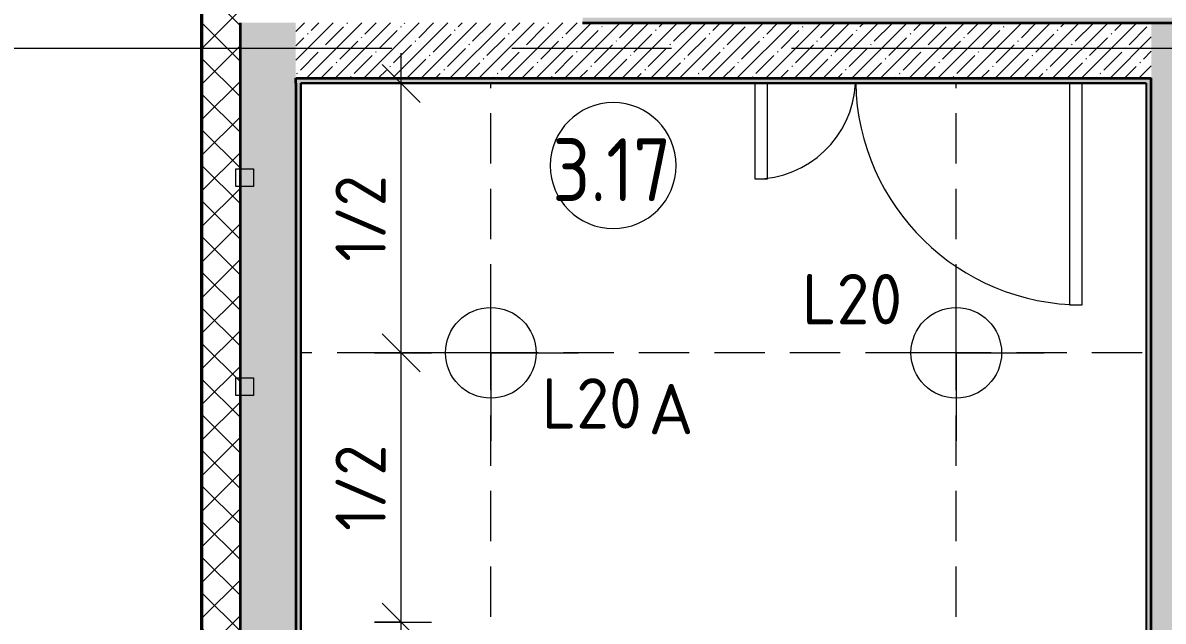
# Model space of a CAD drawing. Header units: millimetres. Extents: x -5524 to 188159, y -8553 to 29000.
# Drawn here: x -975 to 3557, y 5524 to 7900 of the extents above; entities that cross this region are included whole.
import ezdxf

# ---------------------------------------------------------------- set-up
doc = ezdxf.new("R2010")
doc.units = ezdxf.units.MM
doc.linetypes.add('ADSK_Штрих_ш2 п1', pattern=[300, 200, -100])
doc.linetypes.add('Осевая', pattern=[3175, 635, -476.25, 1587.5, -476.25])
for name, color, linetype, lineweight in [('A-ANNO-DIMS', 7, 'Continuous', 9), ('A-ANNO-DIMS-100', 7, 'Continuous', 9), ('A-AREA-IDEN', 7, 'Continuous', 9), ('A-DETL-1', 7, 'ADSK_Штрих_ш2 п1', 9), ('A-DOOR', 7, 'Continuous', 9), ('A-DOOR-1', 7, 'Continuous', 13), ('A-GLAZ', 7, 'Continuous', 9), ('A-GLAZ-1', 7, 'Continuous', 13), ('A-WALL', 7, 'Continuous', 9), ('E-LITE-EQPM-IDEN', 7, 'Continuous', 9), ('I-WALL', 7, 'Continuous', 9), ('Оси-2', 7, 'Осевая', 9)]:
    doc.layers.add(name, color=color, linetype=linetype, lineweight=lineweight)
for name, color, linetype, lineweight, true_color in [('A-ANNO-NOTE', 1, 'Continuous', 9, 0xff0000), ('A-WALL-1', 254, 'Continuous', 25, 0xbebebe), ('A-WALL-3', 254, 'Continuous', 35, 0xbebebe), ('A-WALL-5', 7, 'Continuous', 35, 0x3c3c3c), ('A-WALL-6', 7, 'Continuous', 25, 0x3c3c3c), ('A-WALL-FNSH-1', 254, 'Continuous', 9, 0xbebebe), ('A-WALL-FNSH-2', 254, 'Continuous', 13, 0xbebebe), ('A-WALL-FNSH-4', 7, 'Continuous', 13, 0x3c3c3c), ('G-ANNO-TEXT-1', 1, 'Continuous', 9, 0xff0000)]:
    doc.layers.add(name, color=color, linetype=linetype, lineweight=lineweight, true_color=true_color)
doc.styles.add('GOST Common', font='GOST_Common.ttf', dxfattribs={"height": 200})
doc.styles.add('GOST Common_1', font='GOST_Common.ttf', dxfattribs={"width": 0.9, "height": 250})
doc.styles.add('ISOCPEUR_1', font='isocpeur.ttf', dxfattribs={"height": 200})
doc.styles.add('ISOCPEUR_2', font='isocpeur.ttf', dxfattribs={"width": 0.9, "height": 200})
doc.dimstyles.new('ISO-2_0_0_9К_Средний_округл2', dxfattribs={"dimscale": 304.8, "dimtxt": 199.196235, "dimasz": 0.492126, "dimexe": 0.393701, "dimexo": 0, "dimgap": 0, "dimtad": 1, "dimdec": 0, "dimrnd": 10, "dimzin": 0, "dimdsep": 46, "dimtxsty": 'ISOCPEUR_2', "dimblk1": 'OBLIQUE', "dimblk2": 'OBLIQUE', "dimsah": 1, "dimcen": 0.09, "dimdle": 0.393701, "dimazin": 0, "dimtfac": 1, "dimtdec": 4, "dimtix": 1, "dimtmove": 0, "dimatfit": 3, "dimfxl": 1, "dimtvp": 1, "dimtolj": 1, "dimtzin": 0, "dimarcsym": 2})
pattern_1 = [(45, (0, 0), (-57.0246, 57.0246), []), (45, (57.025, 0), (-57.0246, 57.0246), [100.806, -20.161, 3.353, -16.808])]
pattern_2 = [(0, (0, 0), (121.92, 30.48), [10.058, -81.382, 10.058, -81.382, -487.68]), (0, (0, 0), (121.92, 30.48), [-182.88, 10.058, -172.822, 10.058, -81.382, -213.36]), (0, (0, 0), (121.92, 30.48), [-457.2, 10.058, -50.902, 10.058, -142.342]), (120, (45.72, 15.24), (-87.356454, 90.345817), [10.058, -81.382, 10.058, -81.382, -487.68]), (120, (45.72, 15.24), (-87.356454, 90.345817), [-182.88, 10.058, -172.822, 10.058, -81.382, -213.36]), (120, (45.72, 15.24), (-87.356454, 90.345817), [-457.2, 10.058, -50.902, 10.058, -142.342]), (240, (60.96, 76.2), (-34.563546, -120.825817), [10.058, -81.382, 10.058, -81.382, -487.68]), (240, (60.96, 76.2), (-34.563546, -120.825817), [-182.88, 10.058, -172.822, 10.058, -81.382, -213.36]), (240, (60.96, 76.2), (-34.563546, -120.825817), [-457.2, 10.058, -50.902, 10.058, -142.342])]

# ---------------------------------------------------------------- blocks, each defined once
blk = doc.blocks.new('120_Окно_СКБ_2Ст - 120_Окно_СКБ_2Ст 2100х2400 _мал створка справа_-V10-План расстановки осветительного оборудования 3 этажа в осях 1-12')
at = {"layer": 'A-GLAZ-1'}
for p, q in [((-1050, -127), (-1050, -57)), ((-1050, -57), (-980, -57)), ((-980, -57), (-980, -127)), ((150, -127), (150, -57)), ((150, -57), (220, -57)), ((220, -57), (220, -127)), ((980, -127), (980, -57)), ((980, -57), (1050, -57)), ((1050, -57), (1050, -127)), ((-980, -127), (-1050, -127)), ((220, -127), (150, -127)), ((1050, -127), (980, -127))]:
    blk.add_line(p, q, dxfattribs=at)
blk = doc.blocks.new('110_Дверь_СКБ_2Ст - Д-1 Лестничная клетка EIS60-24280000-План расстановки осветительного оборудования 3 этажа в осях 1-12')
at = {"layer": 'A-DOOR'}
for centre, radius, start, end in [((-637.5, 110), 900, 1.2776, 90), ((662.5, 110), 400, 90, 177.1167)]:
    blk.add_arc(centre, radius, start, end, dxfattribs=at)
at = {"layer": 'A-DOOR-1'}
for p, q in [((-637.5, 1010), (-637.5, 130)), ((-587.5, 1010), (-637.5, 1010)), ((-587.5, 130), (-587.5, 1010)), ((662.5, 510), (612.5, 510)), ((612.5, 510), (612.5, 130)), ((662.5, 130), (662.5, 510))]:
    blk.add_line(p, q, dxfattribs=at)
blk = doc.blocks.new('Марка_Помещения - Номер-25198446-План расстановки осветительного оборудования 3 этажа в осях 1-12')
at = {"layer": 'A-AREA-IDEN'}
for start, end in [(360, 180), (180, 360)]:
    blk.add_arc((0, 0), 2.5, start, end, dxfattribs=at)
blk = doc.blocks.new('DIMBLOCK96-План расстановки осветительного оборудования 3 этажа в осях 1-12')
at = {"layer": 'A-ANNO-DIMS-100', "lineweight": 20}
for p, q in [((529.1, 6589.5), (454.1, 6664.5)), ((529.1, 6589.5), (604.1, 6514.5)), ((529.1, 5520), (454.1, 5595)), ((529.1, 5520), (604.1, 5445))]:
    blk.add_line(p, q, dxfattribs=at)
at = {"layer": 'A-ANNO-DIMS-100'}
for p, q in [((423.1, 6589.5), (649.1, 6589.5)), ((529.1, 6589.5), (423.1, 6589.5)), ((529.1, 5400), (529.1, 6589.5)), ((423.1, 5520), (649.1, 5520)), ((529.1, 5520), (423.1, 5520))]:
    blk.add_line(p, q, dxfattribs=at)
at = {"layer": 'A-ANNO-DIMS-100', "color": 0, "insert": (267.8, 5882.4), "char_height": 200, "width": 413.715, "attachment_point": 1, "rotation": 90, "line_spacing_factor": 1.149209, "style": 'ISOCPEUR_2'}
blk.add_mtext('1/2', dxfattribs=at)
blk = doc.blocks.new('_Oblique')
at = {"color": 0, "linetype": 'ByBlock', "lineweight": -2}
blk.add_line((-0.5, -0.5), (0.5, 0.5), dxfattribs=at)
blk = doc.blocks.new('DIMBLOCK97-План расстановки осветительного оборудования 3 этажа в осях 1-12')
at = {"layer": 'A-ANNO-DIMS-100'}
for p, q in [((529.1, 6589.5), (529.1, 7779)), ((423.1, 7659), (649.1, 7659)), ((529.1, 7659), (423.1, 7659)), ((423.1, 6589.5), (649.1, 6589.5)), ((529.1, 6589.5), (423.1, 6589.5))]:
    blk.add_line(p, q, dxfattribs=at)
at = {"layer": 'A-ANNO-DIMS-100', "lineweight": 20}
for p, q in [((529.1, 7659), (454.1, 7734)), ((529.1, 7659), (604.1, 7584)), ((529.1, 6589.5), (454.1, 6664.5)), ((529.1, 6589.5), (604.1, 6514.5))]:
    blk.add_line(p, q, dxfattribs=at)
at = {"layer": 'A-ANNO-DIMS-100', "color": 0, "insert": (267.8, 6951.9), "char_height": 200, "width": 413.715, "attachment_point": 1, "rotation": 90, "line_spacing_factor": 1.149209, "style": 'ISOCPEUR_2'}
blk.add_mtext('1/2', dxfattribs=at)

msp = doc.modelspace()

# ---------------------------------------------------------------- hatches: boundary and pattern name
at = {"layer": 'A-WALL'}
h = msp.add_hatch(dxfattribs=at)
h.set_pattern_fill('FP_8', color=256, style=0, pattern_type=2)
h.set_pattern_definition([(45, (0, 0), (-70.7107, 70.7107), []), (135, (0, 0), (-70.7107, -70.7107), [])])
h.paths.add_polyline_path([(-260, -100), (-110, -100), (-110, 15200), (-260, 15200), (-260, 4373.8)])
at = {"layer": 'I-WALL'}
h = msp.add_hatch(dxfattribs=at)
h.set_pattern_fill('FP_9', color=256, style=0, pattern_type=2)
h.set_pattern_definition(pattern_1)
h.paths.add_polyline_path([(110, -100), (110, 7900), (-110, 7900), (-110, -100)])
h = msp.add_hatch(dxfattribs=at)
h.set_pattern_fill('FP_9', color=256, style=0, pattern_type=2)
h.set_pattern_definition(pattern_1)
h.paths.add_polyline_path([(3750, 7680), (3750, 7900), (3730, 7900), (3730, 7680)])
h.paths.add_polyline_path([(3510, 7680), (3510, 7900), (110, 7900), (110, 7680), (3357.5, 7680)])
h = msp.add_hatch(dxfattribs=at)
h.set_pattern_fill('FP_30', color=256, style=0, pattern_type=2)
h.set_pattern_definition(pattern_2)
h.paths.add_polyline_path([(38037.1, 7900), (38037.1, 7920), (1250, 7920), (1250, 7900), (37990, 7900)])
h = msp.add_hatch(dxfattribs=at)
h.set_pattern_fill('FP_9', color=256, style=0, pattern_type=2)
h.set_pattern_definition(pattern_1)
h.paths.add_polyline_path([(3510, -100), (3730, -100), (3730, 7900), (3510, 7900), (3510, 120)])
h = msp.add_hatch(dxfattribs=at)
h.set_pattern_fill('FP_30', color=256, style=0, pattern_type=2)
h.set_pattern_definition(pattern_2)
h.paths.add_polyline_path([(3201.8, 7660), (3510, 7660), (3510, 7680), (110, 7680), (110, 7660), (2378.7, 7660)])
h = msp.add_hatch(dxfattribs=at)
h.set_pattern_fill('FP_30', color=256, style=0, pattern_type=2)
h.set_pattern_definition(pattern_2)
h.paths.add_polyline_path([(110, 120), (130, 120), (130, 7660), (110, 7660), (110, 4373.8)])
h = msp.add_hatch(dxfattribs=at)
h.set_pattern_fill('FP_30', color=256, style=0, pattern_type=2)
h.set_pattern_definition(pattern_2)
h.paths.add_polyline_path([(3490, 140), (3510, 140), (3510, 7660), (3490, 7659), (3490, 141)])

# ---------------------------------------------------------------- linework, layer by layer
at = {"layer": 'A-ANNO-NOTE'}
for p, q in [((885, 6589.5), (885, 6938.4)), ((2735, 6589.5), (2735, 6938.4)), ((885, 6589.5), (536.1, 6589.5)), ((885, 6589.5), (885, 6240.6)), ((885, 6589.5), (1233.9, 6589.5)), ((2735, 6589.5), (2386.1, 6589.5)), ((2735, 6589.5), (2735, 6240.6)), ((2735, 6589.5), (3083.9, 6589.5))]:
    msp.add_line(p, q, dxfattribs=at)
for centre in [(885, 6589.5), (2735, 6589.5)]:
    msp.add_circle(centre, 180, dxfattribs=at)
at = {"layer": 'A-DETL-1'}
for p, q in [((885, 141), (885, 7660)), ((2735, 141), (2735, 7660)), ((3474, 6589.5), (131, 6589.5))]:
    msp.add_line(p, q, dxfattribs=at)
at = {"layer": 'A-WALL'}
for p, q in [((-260, 15350), (-260, -250)), ((3490, 7659), (3489, 7659))]:
    msp.add_line(p, q, dxfattribs=at)
at = {"layer": 'A-WALL-1'}
for p, q in [((130, 140), (130, 7660)), ((3490, 7660), (3490, 141))]:
    msp.add_line(p, q, dxfattribs=at)
at = {"layer": 'A-WALL-3'}
for p, q in [((-110, -100), (-110, 7900)), ((1250, 7900), (3750, 7900)), ((110, 7660), (110, 120)), ((3510, 140), (3510, 7680))]:
    msp.add_line(p, q, dxfattribs=at)
at = {"layer": 'A-WALL-5'}
for p, q in [((110, 7660), (110, 7680)), ((110, 7680), (3510, 7680))]:
    msp.add_line(p, q, dxfattribs=at)
at = {"layer": 'A-WALL-6'}
for p, q in [((130, 7660), (130, 140)), ((3490, 7660), (130, 7660))]:
    msp.add_line(p, q, dxfattribs=at)
at = {"layer": 'A-WALL-FNSH-1'}
msp.add_line((-268, 14774.9), (-268, -258), dxfattribs=at)
at = {"layer": 'A-WALL-FNSH-2'}
msp.add_line((-263, 15353), (-263, -253), dxfattribs=at)
at = {"layer": 'A-WALL-FNSH-4'}
for p, q in [((131, 141), (131, 7660)), ((130, 7659), (3489, 7659)), ((3489, 7659), (3489, 497.5))]:
    msp.add_line(p, q, dxfattribs=at)
at = {"layer": 'I-WALL'}
for p, q in [((1885, 7659), (1885, 7660)), ((3285, 7660), (3285, 7659)), ((131, 7320), (130, 7320)), ((130, 7320), (131, 7320)), ((131, 5620), (130, 5620)), ((130, 5527.5), (131, 5527.5))]:
    msp.add_line(p, q, dxfattribs=at)
at = {"layer": 'Оси-2'}
for p, q in [((110, 593.7), (110, 12880)), ((-2206.6, 7800), (36260, 7800))]:
    msp.add_line(p, q, dxfattribs=at)

# ---------------------------------------------------------------- block references
at = {"layer": 'A-AREA-IDEN', "xscale": 99.99999999999993, "yscale": 99.99999999999993, "zscale": 99.99999999999993}
msp.add_blockref('Марка_Помещения - Номер-25198446-План расстановки осветительного оборудования 3 этажа в осях 1-12', (1371.6, 7333), dxfattribs=at)
at = {"layer": 'A-DOOR', "rotation": 180}
msp.add_blockref('110_Дверь_СКБ_2Ст - Д-1 Лестничная клетка EIS60-24280000-План расстановки осветительного оборудования 3 этажа в осях 1-12', (2597.5, 7790), dxfattribs=at)
at = {"layer": 'A-GLAZ', "rotation": 89.99999999999991}
msp.add_blockref('120_Окно_СКБ_2Ст - 120_Окно_СКБ_2Ст 2100х2400 _мал створка справа_-V10-План расстановки осветительного оборудования 3 этажа в осях 1-12', (-185, 6270), dxfattribs=at)

# ---------------------------------------------------------------- texts
at = {"layer": 'A-AREA-IDEN', "insert": (1129.8, 7441.6), "char_height": 250, "width": 606.076, "attachment_point": 1, "style": 'GOST Common_1'}
msp.add_mtext('3.17', dxfattribs=at)
at = {"layer": 'E-LITE-EQPM-IDEN', "char_height": 200, "width": 529.114, "attachment_point": 1, "style": 'GOST Common'}
for insert in [(2121.9, 6902.7), (1087.4, 6488.7)]:
    msp.add_mtext('L20', dxfattribs=dict(at, insert=insert))
at = {"layer": 'G-ANNO-TEXT-1', "insert": (1511.6, 6466.2), "char_height": 200, "width": 224.472, "attachment_point": 1, "style": 'ISOCPEUR_1'}
msp.add_mtext('\\fISOCPEUR|b0|i0|c204|p34|;А', dxfattribs=at)

# ---------------------------------------------------------------- dimensions: what is measured, and where the dimension line sits
at = {"layer": 'A-ANNO-DIMS'}
for base, p1, p2, picture, middle in [((529.1, 7659), (423.1, 6589.5), (423.1, 7659), 'DIMBLOCK97-План расстановки осветительного оборудования 3 этажа в осях 1-12', (429.1, 7124.3)), ((529.1, 6589.5), (423.1, 5520), (423.1, 6589.5), 'DIMBLOCK96-План расстановки осветительного оборудования 3 этажа в осях 1-12', (429.1, 6054.8))]:
    dim = msp.add_linear_dim(base=base, p1=p1, p2=p2, angle=90, text='1/2', dimstyle='ISO-2_0_0_9К_Средний_округл2', override={"dimpost": '<>', "dimfxl": 1069.500003}, dxfattribs=at)
    dim.commit()
    dim.dimension.update_dxf_attribs({"geometry": picture, "text_midpoint": middle})

doc.saveas('drawing.dxf')
